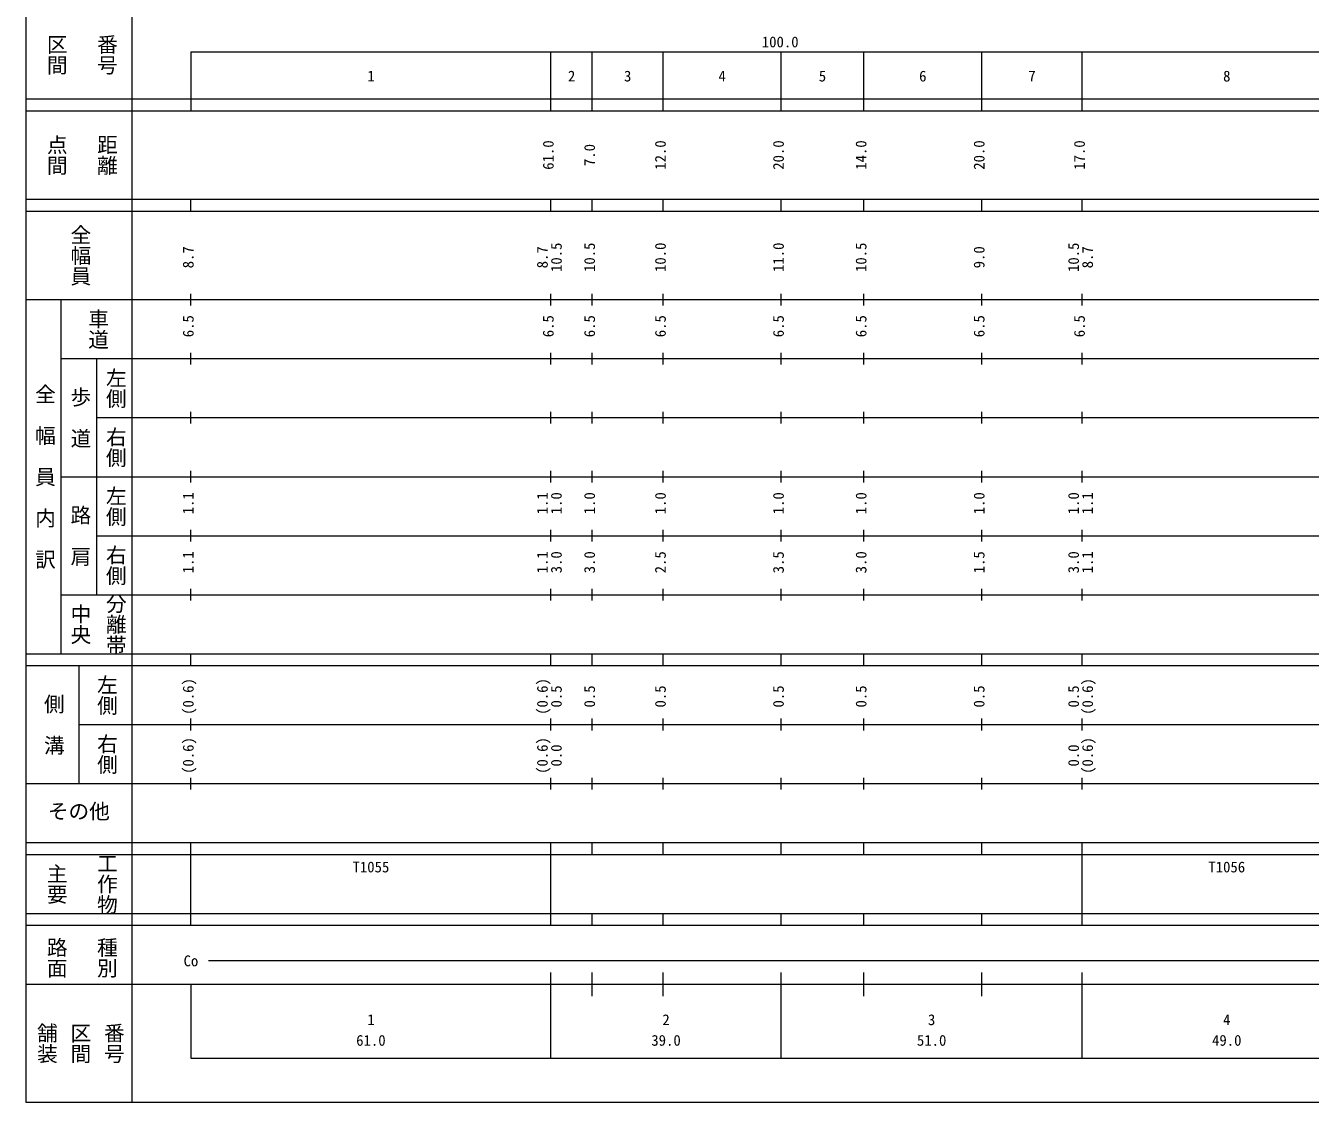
# Model space of a CAD drawing. Units: millimetres on the paper, enlarged 1000 times. Extents: x -23078 to 616922, y -205489 to 154511.
# Drawn here: x -23078 to 194573, y -205489 to -23080 of the extents above; entities that cross this region are included whole.
import ezdxf
from ezdxf.enums import TextEntityAlignment as Align

# ---------------------------------------------------------------- set-up
doc = ezdxf.new("R2010")
doc.units = ezdxf.units.MM
doc.header["$LTSCALE"] = 1000
doc.layers.add('S-BGD-HTXT', color=7, linetype='Continuous', lineweight=13)
doc.layers.add('S-TTL', color=2, linetype='Continuous', lineweight=13)
doc.styles.add('@ＭＳ ゴシック', font='')
doc.styles.add('ＭＳ ゴシック', font='')
doc.styles.get('@ＭＳ ゴシック').set_extended_font_data('@MS Gothic')
doc.styles.get('ＭＳ ゴシック').set_extended_font_data('MS Gothic')

msp = doc.modelspace()

# ---------------------------------------------------------------- linework, layer by layer
at = {"layer": 'S-BGD-HTXT'}
for p, q in [((-5078, 144511), (-5078, -205489)), ((4922, -27489), (515922, -27489)), ((4922, -27489), (4922, -37489)), ((65922, -37489), (65922, -27489)), ((72922, -37489), (72922, -27489)), ((84922, -37489), (84922, -27489)), ((104922, -37489), (104922, -27489)), ((118922, -37489), (118922, -27489)), ((138922, -37489), (138922, -27489)), ((155922, -37489), (155922, -27489)), ((-23078, -35489), (515922, -35489)), ((-23078, -37489), (515922, -37489)), ((-23078, -52489), (515922, -52489)), ((4922, -54489), (4922, -52489)), ((65922, -54489), (65922, -52489)), ((72922, -54489), (72922, -52489)), ((84922, -54489), (84922, -52489)), ((104922, -54489), (104922, -52489)), ((118922, -54489), (118922, -52489)), ((138922, -54489), (138922, -52489)), ((155922, -54489), (155922, -52489)), ((-23078, -54489), (515922, -54489)), ((-23078, -69489), (515922, -69489)), ((-17078, -129489), (-17078, -69489)), ((4922, -70489), (4922, -68489)), ((65922, -70489), (65922, -68489)), ((72922, -70489), (72922, -68489)), ((84922, -70489), (84922, -68489)), ((104922, -70489), (104922, -68489)), ((118922, -70489), (118922, -68489)), ((138922, -70489), (138922, -68489)), ((155922, -70489), (155922, -68489)), ((-17078, -79489), (515922, -79489)), ((-11078, -79489), (-11078, -119489)), ((4922, -80489), (4922, -78489)), ((65922, -80489), (65922, -78489)), ((72922, -80489), (72922, -78489)), ((84922, -80489), (84922, -78489)), ((104922, -80489), (104922, -78489)), ((118922, -80489), (118922, -78489)), ((138922, -80489), (138922, -78489)), ((155922, -80489), (155922, -78489)), ((4922, -90489), (4922, -88489)), ((65922, -90489), (65922, -88489)), ((72922, -90489), (72922, -88489)), ((84922, -90489), (84922, -88489)), ((104922, -90489), (104922, -88489)), ((118922, -90489), (118922, -88489)), ((138922, -90489), (138922, -88489)), ((155922, -90489), (155922, -88489)), ((-11078, -89489), (515922, -89489)), ((-17078, -99489), (515922, -99489)), ((4922, -100489), (4922, -98489)), ((65922, -100489), (65922, -98489)), ((72922, -100489), (72922, -98489)), ((84922, -100489), (84922, -98489)), ((104922, -100489), (104922, -98489)), ((118922, -100489), (118922, -98489)), ((138922, -100489), (138922, -98489)), ((155922, -100489), (155922, -98489)), ((4922, -110489), (4922, -108489)), ((65922, -110489), (65922, -108489)), ((72922, -110489), (72922, -108489)), ((84922, -110489), (84922, -108489)), ((104922, -110489), (104922, -108489)), ((118922, -110489), (118922, -108489)), ((138922, -110489), (138922, -108489)), ((155922, -110489), (155922, -108489)), ((-11078, -109489), (515922, -109489)), ((-17078, -119489), (515922, -119489)), ((4922, -120489), (4922, -118489)), ((65922, -120489), (65922, -118489)), ((72922, -120489), (72922, -118489)), ((84922, -120489), (84922, -118489)), ((104922, -120489), (104922, -118489)), ((118922, -120489), (118922, -118489)), ((138922, -120489), (138922, -118489)), ((155922, -120489), (155922, -118489)), ((-23078, -129489), (515922, -129489)), ((4922, -131489), (4922, -129489)), ((65922, -131489), (65922, -129489)), ((72922, -131489), (72922, -129489)), ((84922, -131489), (84922, -129489)), ((104922, -131489), (104922, -129489)), ((118922, -131489), (118922, -129489)), ((138922, -131489), (138922, -129489)), ((155922, -131489), (155922, -129489)), ((-23078, -131489), (515922, -131489)), ((-14078, -131489), (-14078, -151489)), ((4922, -142489), (4922, -140489)), ((65922, -142489), (65922, -140489)), ((72922, -142489), (72922, -140489)), ((84922, -142489), (84922, -140489)), ((104922, -142489), (104922, -140489)), ((118922, -142489), (118922, -140489)), ((138922, -142489), (138922, -140489)), ((155922, -142489), (155922, -140489)), ((-14078, -141489), (515922, -141489)), ((-23078, -151489), (515922, -151489)), ((4922, -152489), (4922, -150489)), ((65922, -152489), (65922, -150489)), ((72922, -152489), (72922, -150489)), ((84922, -152489), (84922, -150489)), ((104922, -152489), (104922, -150489)), ((118922, -152489), (118922, -150489)), ((138922, -152489), (138922, -150489)), ((155922, -152489), (155922, -150489)), ((-23078, -161489), (515922, -161489)), ((4922, -163489), (4922, -161489)), ((65922, -163489), (65922, -161489)), ((72922, -163489), (72922, -161489)), ((84922, -163489), (84922, -161489)), ((104922, -163489), (104922, -161489)), ((118922, -163489), (118922, -161489)), ((138922, -163489), (138922, -161489)), ((155922, -163489), (155922, -161489)), ((-23078, -163489), (515922, -163489)), ((4922, -173489), (4922, -163489)), ((65922, -173489), (65922, -163489)), ((155922, -173489), (155922, -163489)), ((-23078, -173489), (515922, -173489)), ((4922, -175489), (4922, -173489)), ((65922, -175489), (65922, -173489)), ((72922, -175489), (72922, -173489)), ((84922, -175489), (84922, -173489)), ((104922, -175489), (104922, -173489)), ((118922, -175489), (118922, -173489)), ((138922, -175489), (138922, -173489)), ((155922, -175489), (155922, -173489)), ((-23078, -175489), (515922, -175489)), ((7922, -181489), (501922, -181489)), ((65922, -197989), (65922, -183489)), ((72922, -187489), (72922, -183489)), ((84922, -187489), (84922, -183489)), ((104922, -197989), (104922, -183489)), ((118922, -187489), (118922, -183489)), ((138922, -187489), (138922, -183489)), ((155922, -197989), (155922, -183489)), ((-23078, -185489), (515922, -185489)), ((4922, -185489), (4922, -197989)), ((4922, -197989), (515922, -197989))]:
    msp.add_line(p, q, dxfattribs=at)
at = {"layer": 'S-TTL'}
for p, q in [((-23078, 154511), (-23078, -205489)), ((-23078, -205489), (616922, -205489))]:
    msp.add_line(p, q, dxfattribs=at)

# ---------------------------------------------------------------- texts
at = {"layer": 'S-BGD-HTXT'}
for s, height, rotation, style, p in [('区間', 2566, 270, '@ＭＳ ゴシック', (-19828, -24489)), ('番号', 2566, 270, '@ＭＳ ゴシック', (-11328, -24489)), ('点間', 2566, 270, '@ＭＳ ゴシック', (-19828, -41489)), ('距離', 2566, 270, '@ＭＳ ゴシック', (-11328, -41489)), ('61.0', 1833, 90, 'ＭＳ ゴシック', (66922, -47489)), ('7.0', 1833, 90, 'ＭＳ ゴシック', (73922, -46864)), ('12.0', 1833, 90, 'ＭＳ ゴシック', (85922, -47489)), ('20.0', 1833, 90, 'ＭＳ ゴシック', (105922, -47489)), ('14.0', 1833, 90, 'ＭＳ ゴシック', (119922, -47489)), ('20.0', 1833, 90, 'ＭＳ ゴシック', (139922, -47489)), ('17.0', 1833, 90, 'ＭＳ ゴシック', (156922, -47489)), ('全幅員', 2566, 270, '@ＭＳ ゴシック', (-15828, -56739)), ('8.7', 1833, 90, 'ＭＳ ゴシック', (5922, -64190)), ('8.7', 1833, 90, 'ＭＳ ゴシック', (65922, -64190)), ('10.5', 1833, 90, 'ＭＳ ゴシック', (68292, -64815)), ('10.5', 1833, 90, 'ＭＳ ゴシック', (73922, -64815)), ('10.0', 1833, 90, 'ＭＳ ゴシック', (85922, -64815)), ('11.0', 1833, 90, 'ＭＳ ゴシック', (105922, -64815)), ('10.5', 1833, 90, 'ＭＳ ゴシック', (119922, -64815)), ('9.0', 1833, 90, 'ＭＳ ゴシック', (139922, -64190)), ('10.5', 1833, 90, 'ＭＳ ゴシック', (155922, -64815)), ('8.7', 1833, 90, 'ＭＳ ゴシック', (158292, -64190)), ('車道', 2566, 270, '@ＭＳ ゴシック', (-12828, -70989)), ('6.5', 1833, 90, 'ＭＳ ゴシック', (5922, -75864)), ('6.5', 1833, 90, 'ＭＳ ゴシック', (66922, -75864)), ('6.5', 1833, 90, 'ＭＳ ゴシック', (73922, -75864)), ('6.5', 1833, 90, 'ＭＳ ゴシック', (85922, -75864)), ('6.5', 1833, 90, 'ＭＳ ゴシック', (105922, -75864)), ('6.5', 1833, 90, 'ＭＳ ゴシック', (119922, -75864)), ('6.5', 1833, 90, 'ＭＳ ゴシック', (139922, -75864)), ('6.5', 1833, 90, 'ＭＳ ゴシック', (156922, -75864)), ('左側', 2566, 270, '@ＭＳ ゴシック', (-9828, -80989)), ('全\u3000幅\u3000員\u3000内\u3000訳', 2566, 270, '@ＭＳ ゴシック', (-21828, -83739)), ('歩\u3000道', 2566, 270, '@ＭＳ ゴシック', (-15828, -84239)), ('右側', 2566, 270, '@ＭＳ ゴシック', (-9828, -90989)), ('左側', 2566, 270, '@ＭＳ ゴシック', (-9828, -100989)), ('1.1', 1833, 90, 'ＭＳ ゴシック', (5922, -105864)), ('1.1', 1833, 90, 'ＭＳ ゴシック', (65922, -105864)), ('1.0', 1833, 90, 'ＭＳ ゴシック', (68292, -105864)), ('1.0', 1833, 90, 'ＭＳ ゴシック', (73922, -105864)), ('1.0', 1833, 90, 'ＭＳ ゴシック', (85922, -105864)), ('1.0', 1833, 90, 'ＭＳ ゴシック', (105922, -105864)), ('1.0', 1833, 90, 'ＭＳ ゴシック', (119922, -105864)), ('1.0', 1833, 90, 'ＭＳ ゴシック', (139922, -105864)), ('1.0', 1833, 90, 'ＭＳ ゴシック', (155922, -105864)), ('1.1', 1833, 90, 'ＭＳ ゴシック', (158292, -105864)), ('路\u3000肩', 2566, 270, '@ＭＳ ゴシック', (-15828, -104239)), ('右側', 2566, 270, '@ＭＳ ゴシック', (-9828, -110989)), ('1.1', 1833, 90, 'ＭＳ ゴシック', (5922, -115864)), ('1.1', 1833, 90, 'ＭＳ ゴシック', (65922, -115864)), ('3.0', 1833, 90, 'ＭＳ ゴシック', (68292, -115864)), ('3.0', 1833, 90, 'ＭＳ ゴシック', (73922, -115864)), ('2.5', 1833, 90, 'ＭＳ ゴシック', (85922, -115864)), ('3.5', 1833, 90, 'ＭＳ ゴシック', (105922, -115864)), ('3.0', 1833, 90, 'ＭＳ ゴシック', (119922, -115864)), ('1.5', 1833, 90, 'ＭＳ ゴシック', (139922, -115864)), ('3.0', 1833, 90, 'ＭＳ ゴシック', (155922, -115864)), ('1.1', 1833, 90, 'ＭＳ ゴシック', (158292, -115864)), ('分離帯', 2566, 270, '@ＭＳ ゴシック', (-9828, -119239)), ('中央', 2566, 270, '@ＭＳ ゴシック', (-15828, -120989)), ('左側', 2566, 270, '@ＭＳ ゴシック', (-11328, -132989)), ('(0.6)', 1833, 90, 'ＭＳ ゴシック', (5922, -139850)), ('(0.6)', 1833, 90, 'ＭＳ ゴシック', (65922, -139850)), ('(0.6)', 1833, 90, 'ＭＳ ゴシック', (158292, -139850)), ('側\u3000溝', 2566, 270, '@ＭＳ ゴシック', (-20328, -136239)), ('0.5', 1833, 90, 'ＭＳ ゴシック', (68292, -138600)), ('0.5', 1833, 90, 'ＭＳ ゴシック', (73922, -138600)), ('0.5', 1833, 90, 'ＭＳ ゴシック', (85922, -138600)), ('0.5', 1833, 90, 'ＭＳ ゴシック', (105922, -138600)), ('0.5', 1833, 90, 'ＭＳ ゴシック', (119922, -138600)), ('0.5', 1833, 90, 'ＭＳ ゴシック', (139922, -138600)), ('0.5', 1833, 90, 'ＭＳ ゴシック', (155922, -138600)), ('右側', 2566, 270, '@ＭＳ ゴシック', (-11328, -142989)), ('(0.6)', 1833, 90, 'ＭＳ ゴシック', (5922, -149850)), ('(0.6)', 1833, 90, 'ＭＳ ゴシック', (65922, -149850)), ('0.0', 1833, 90, 'ＭＳ ゴシック', (68292, -148600)), ('0.0', 1833, 90, 'ＭＳ ゴシック', (155922, -148600)), ('(0.6)', 1833, 90, 'ＭＳ ゴシック', (158292, -149850)), ('主要', 2566, 270, '@ＭＳ ゴシック', (-19828, -164989)), ('工作物', 2566, 270, '@ＭＳ ゴシック', (-11328, -163239)), ('路面', 2566, 270, '@ＭＳ ゴシック', (-19828, -177489)), ('種別', 2566, 270, '@ＭＳ ゴシック', (-11328, -177489)), ('舗装', 2566, 270, '@ＭＳ ゴシック', (-21494, -191989)), ('区間', 2566, 270, '@ＭＳ ゴシック', (-15828, -191989)), ('番号', 2566, 270, '@ＭＳ ゴシック', (-10161, -191989))]:
    msp.add_text(s, height=height, rotation=rotation, dxfattribs=dict(at, style=style)).set_placement(p, align=Align.BOTTOM_LEFT)
at = {"layer": 'S-BGD-HTXT', "style": 'ＭＳ ゴシック'}
for s, height, p in [('100.0', 1833, (101642, -27294)), ('1', 1833, (34797, -33084)), ('2', 1833, (68797, -33084)), ('3', 1833, (78297, -33084)), ('4', 1833, (94297, -33084)), ('5', 1833, (111297, -33084)), ('6', 1833, (128297, -33084)), ('7', 1833, (146797, -33084)), ('8', 1833, (179797, -33084)), ('その他', 2566, (-19328, -158239)), ('T1055', 1833, (32297, -167084)), ('T1056', 1833, (177297, -167084)), ('Co', 1833, (3672, -182989)), ('1', 1833, (34797, -192966)), ('2', 1833, (84797, -192966)), ('3', 1833, (129797, -192966)), ('4', 1833, (179797, -192966)), ('61.0', 1833, (32922, -196456)), ('39.0', 1833, (82922, -196456)), ('51.0', 1833, (127922, -196456)), ('49.0', 1833, (177922, -196456))]:
    msp.add_text(s, height=height, dxfattribs=at).set_placement(p, align=Align.BOTTOM_LEFT)

doc.saveas('drawing.dxf')
